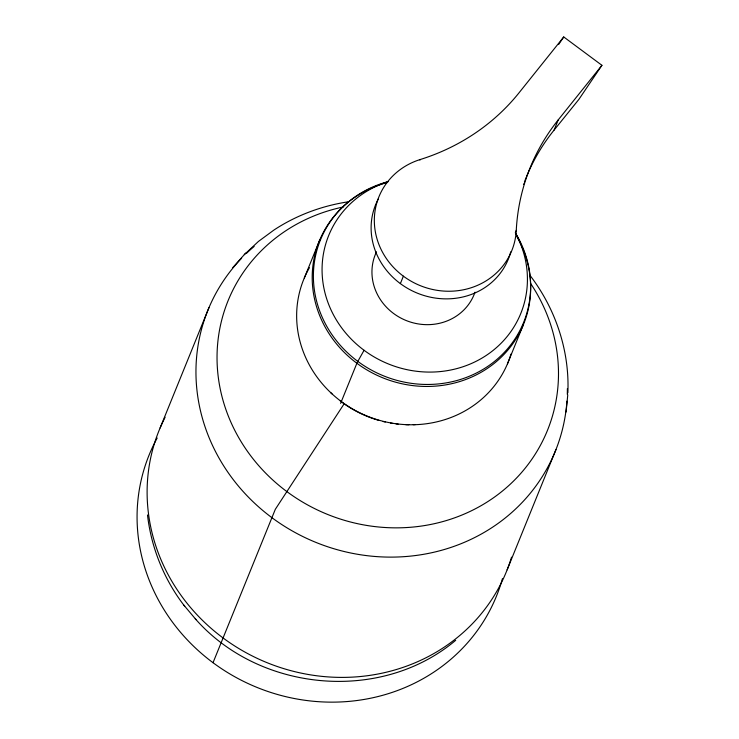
<?xml version="1.0" encoding="UTF-8"?>
<svg xmlns="http://www.w3.org/2000/svg" width="739" height="739" viewBox="0 0 739 739"><rect width="100%" height="100%" fill="white"/><g stroke="black" fill="none" stroke-linecap="round" stroke-linejoin="round"><path stroke-width="1.11" d="M567.857 392.806C569.704 350.942 555.645 309.013 530.306 275.795M567.764 394.875L566.092 412.002M523.489 184.547L523.785 183.725M524.394 182.08L524.708 181.258M525.013 180.445L526.307 177.184M160.114 427.955L208.961 307.664M304.292 278.04L319.848 239.732M213.026 662.707L275.324 509.3L343.94 404.104M419.974 160.077L420.195 159.532A220.545 205.479 22.1 0 0 519.074 92.754L563.737 36.95L601.925 65.3L578.868 99.405L554.074 130.119C542.768 144.114 533.484 159.744 526.639 176.381M340.605 403.365L357.177 362.544L364.068 350.277M400.372 283.591L403.383 276.174M554.074 130.119L558.231 119.894L601.925 65.3M515.369 232.563L516.265 230.365A220.545 205.479 22.1 0 1 558.231 119.894M507.471 363.828L523.027 325.52M507.13 569.852L555.968 449.571M558.739 44.349L563.737 36.95M244.304 254.641L258.401 241.468L273.873 230.088C296.228 215.308 321.881 205.793 348.346 201.793M232.84 267.527L245.653 253.117M455.695 640.307C381.259 703.186 260.304 692.018 196.029 619.633L195.262 618.737M147.495 514.972C151.218 547.562 163.901 579.016 183.799 605.093L184.704 606.165M183.799 605.093L196.029 619.633M515.36 232.859A103.654 96.578 22.1 0 1 469.32 364.392A103.654 96.578 22.1 0 1 330.499 308.754A103.654 96.578 22.1 0 1 387.864 181.757M566.942 401.157A187.466 174.663 22.1 0 1 310.703 540.2A187.466 174.663 22.1 0 1 241.625 258.216M246.484 253.357A187.466 174.663 22.1 0 1 254.151 246.429M567.367 388.603A187.466 174.663 22.1 0 1 567.293 394.321M515.702 233.404A109.658 102.167 22.1 0 1 470.161 375.911A109.658 102.167 22.1 0 1 321.456 315.488A109.658 102.167 22.1 0 1 388.215 181.609M415.392 424.592A106.869 99.562 22.1 0 1 413.249 424.676M408.935 424.731A106.869 99.562 22.1 0 1 405.693 424.657M398.145 424.121A106.869 99.562 22.1 0 1 395.984 423.872M392.76 423.429A106.869 99.562 22.1 0 1 390.617 423.077M385.287 422.015A106.869 99.562 22.1 0 1 383.171 421.526M378.959 420.417A106.869 99.562 22.1 0 1 340.309 400.944M332.079 393.924A106.869 99.562 22.1 0 1 330.518 392.437M530.426 283.194A172.344 160.575 22.1 0 1 465.93 513.328A172.344 160.575 22.1 0 1 228.554 416.639A172.344 160.575 22.1 0 1 343.284 206.975M511.009 354.046A110.277 102.739 22.1 0 1 365.131 415.244A110.277 102.739 22.1 0 1 309.465 267.657M516.764 236.443A110.277 102.739 22.1 0 1 468.517 378.414A110.277 102.739 22.1 0 1 320.033 316.44A110.277 102.739 22.1 0 1 387.448 182.468M511.536 557.16A187.466 174.663 22.1 0 1 267.472 662.846A187.466 174.663 22.1 0 1 165.111 417.276M510.732 251.842A71.711 65.873 23.5 0 1 417.794 293.337A71.711 65.873 23.5 0 1 378.359 198.911M516.265 230.365A71.674 66.778 22.1 0 1 451.594 291.194A71.674 66.778 22.1 0 1 376.123 235.556A71.674 66.778 22.1 0 1 420.195 159.532M475.011 292.164A53.3 49.661 22.1 0 1 405.923 320.43A53.3 49.661 22.1 0 1 376.493 251.86M502.437 578.637A187.466 174.663 22.1 0 1 256.858 687.362A187.466 174.663 22.1 0 1 157.195 438.015"/></g></svg>
